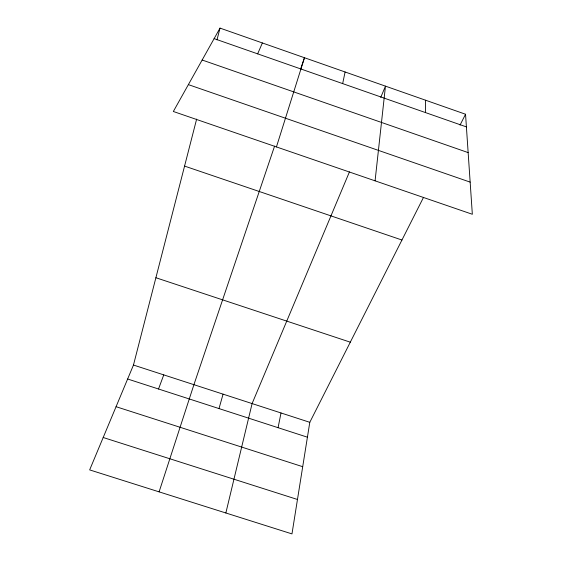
<?xml version="1.0" encoding="UTF-8"?>
<svg xmlns="http://www.w3.org/2000/svg" width="562" height="562" viewBox="0 0 562 562"><rect width="100%" height="100%" fill="white"/><g stroke="black" fill="none" stroke-linecap="round" stroke-linejoin="round"><path stroke-width="0.84" d="M425.399 112.555L425.617 100.233M375.079 180.838L385.469 86.148L380.755 97.367M423.53 197.332L309.795 422.315L291.973 533.9L89.66 469.895L133.468 365.047L196.644 119.081M278.071 427.696L281.007 412.965M342.665 83.605L345.089 71.978M225.854 512.98L252.099 403.572L349.452 171.867M216.981 39.902L220.016 28.1L465.54 114.234L472.34 214.27L173.335 111.487L220.016 28.1M219.004 408.574L223.065 394.145M276.441 146.928L304.471 57.731L300.558 69.302M159.102 491.862L193.918 384.682L274.579 146.127M158.526 389.002L163.76 374.882M257.656 53.861L262.37 42.958M460.039 125.108L465.54 114.234M103.197 437.503L297.474 499.478M116.067 406.698L302.707 466.692M127.637 379.006L307.421 437.194M133.468 365.047L309.795 422.315M155.892 277.733L350.309 342.181M184.568 166.092L401.949 240.023M188.368 84.623L470.155 182.123M202.151 60.008L468.146 152.604M214.122 38.623L466.397 126.9"/></g></svg>
